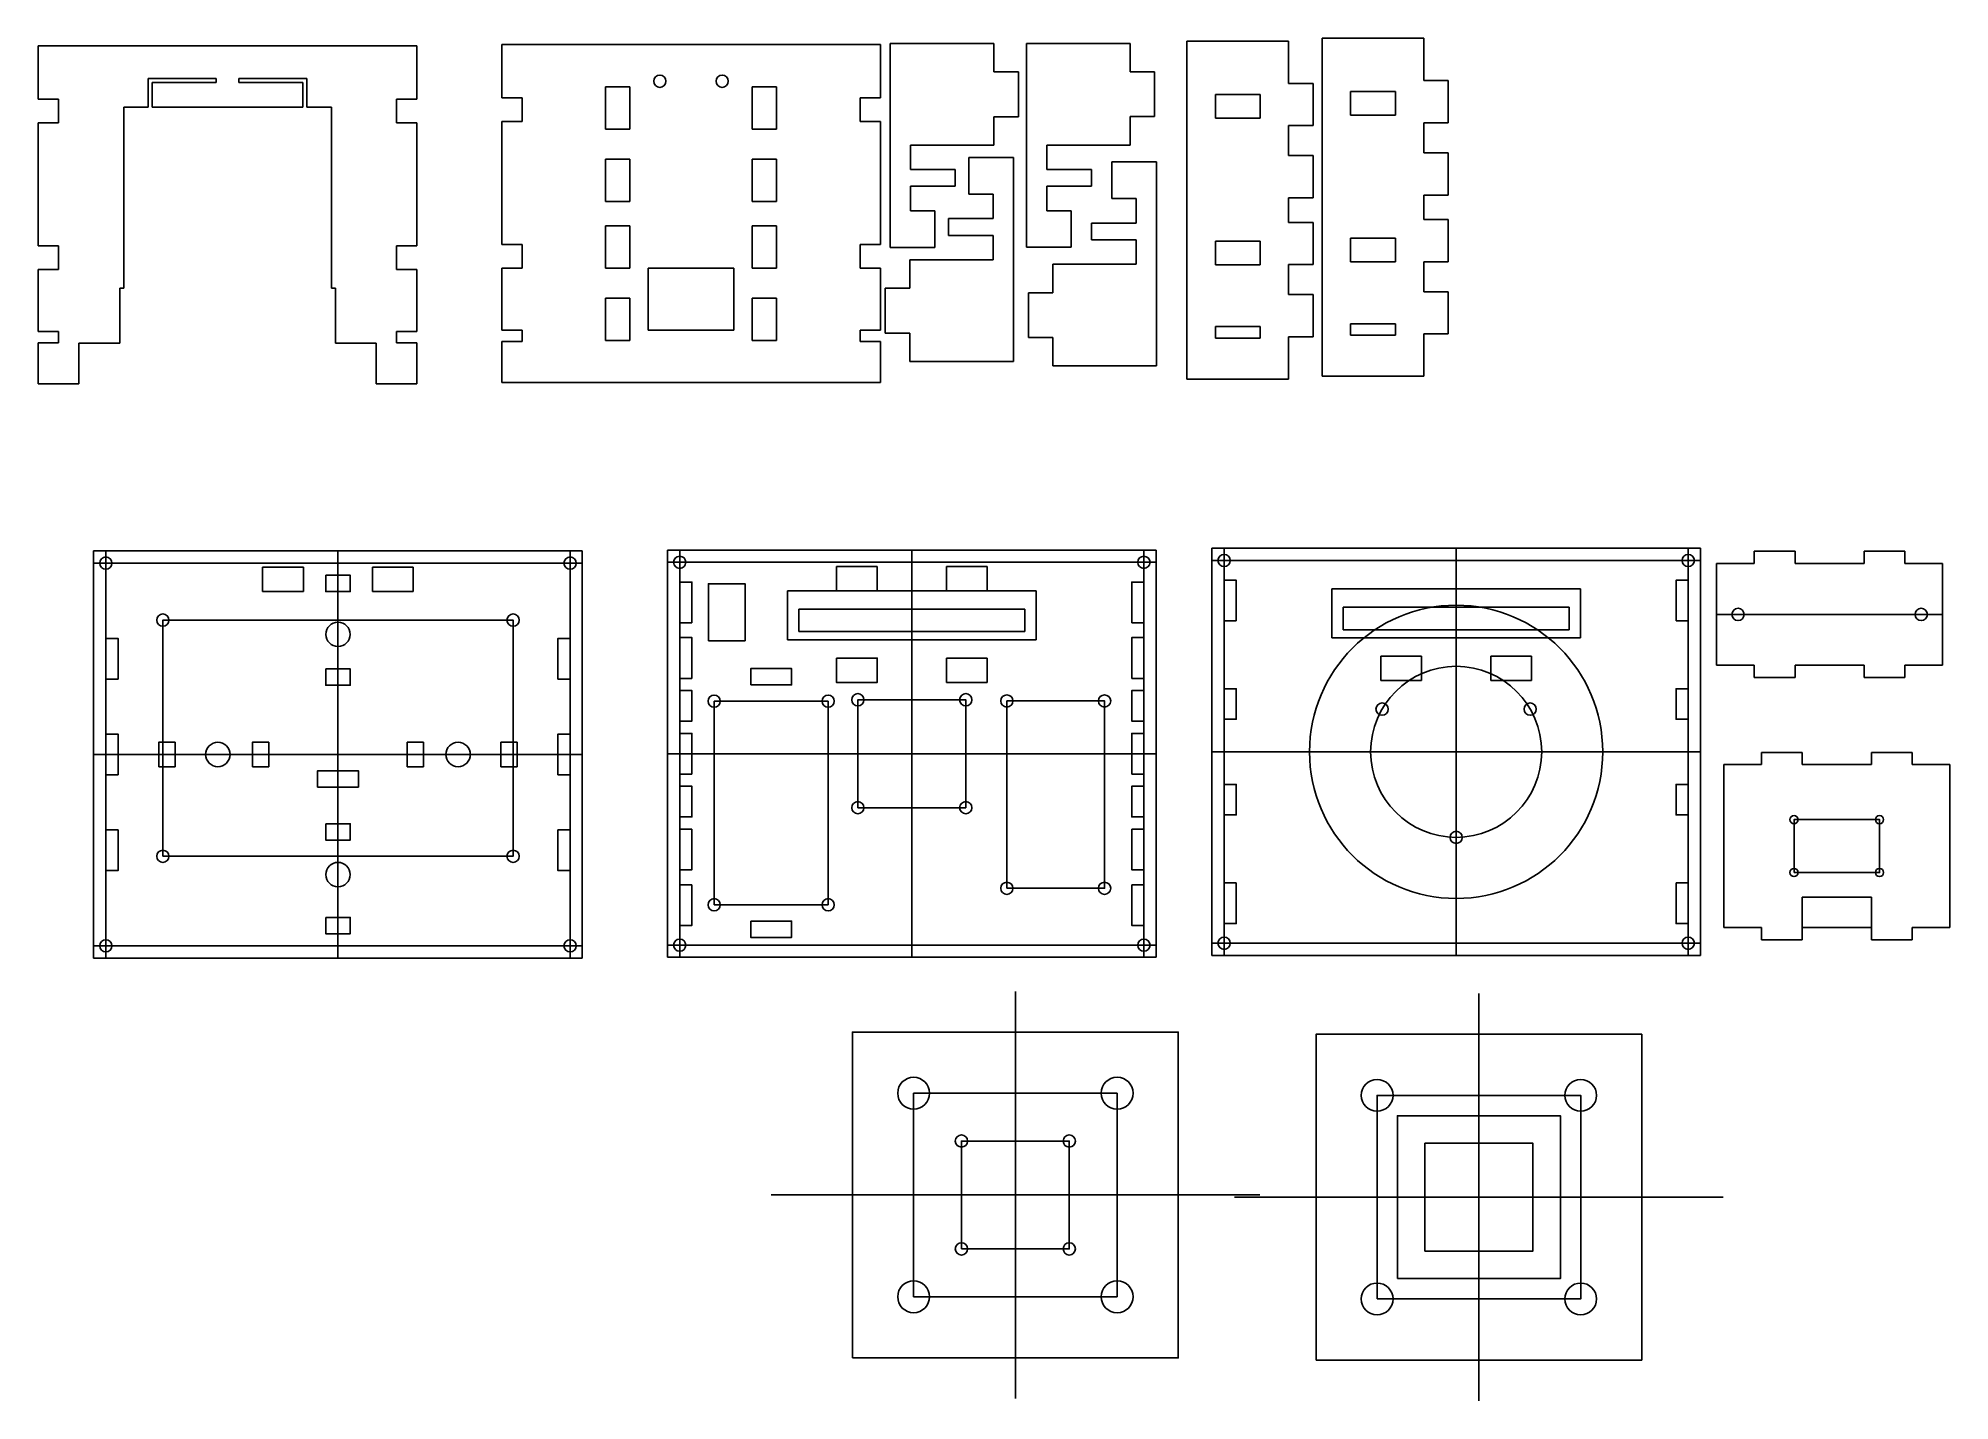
# Model space of a CAD drawing. Header units: inches. Extents: x -10 to 459, y -260 to 75.
import ezdxf

# ---------------------------------------------------------------- set-up
doc = ezdxf.new("R2010")
doc.units = ezdxf.units.IN
doc.header["$MEASUREMENT"] = 0

msp = doc.modelspace()

# ---------------------------------------------------------------- linework, layer by layer
for p, q in [((83, 73), (-10, 73)), ((-10, 59.9), (-10, 73)), ((83, 59.9), (83, 73)), ((196.81, 73.33), (103.81, 73.33)), ((103.81, 60.23), (103.81, 73.33)), ((196.81, 60.23), (196.81, 73.33)), ((199.21, 23.53), (199.21, 73.63)), ((204.21, 73.63), (199.21, 73.63)), ((224.71, 73.63), (204.21, 73.63)), ((224.71, 73.63), (224.71, 66.63)), ((232.66, 23.55), (232.66, 73.64)), ((237.66, 73.64), (232.66, 73.64)), ((258.16, 73.64), (237.66, 73.64)), ((258.16, 73.64), (258.16, 66.65)), ((272.07, -8.82), (272.07, 74.18)), ((272.07, 74.18), (290.07, 74.18)), ((290.07, 74.18), (297.07, 74.18)), ((297.07, 74.18), (297.07, 63.81)), ((305.28, -8.11), (305.28, 74.89)), ((305.28, 74.89), (323.28, 74.89)), ((323.28, 74.89), (330.28, 74.89)), ((330.28, 74.89), (330.28, 64.52)), ((230.71, 66.63), (224.71, 66.63)), ((230.71, 66.63), (230.71, 55.63)), ((264.16, 66.65), (258.16, 66.65)), ((264.16, 66.65), (264.16, 55.65)), ((17, 64), (17, 65)), ((17, 65), (33.7, 65)), ((17, 64), (17, 58)), ((18, 64), (18, 58)), ((18, 64), (33.7, 64)), ((33.7, 65), (33.7, 64)), ((56, 65), (39.3, 65)), ((39.3, 65), (39.3, 64)), ((55, 64), (39.3, 64)), ((55, 64), (55, 58)), ((56, 64), (56, 65)), ((56, 64), (56, 58)), ((56, 64), (56, 58)), ((129.31, 52.58), (129.31, 62.95)), ((129.31, 62.95), (135.31, 62.95)), ((135.31, 62.95), (135.31, 52.58)), ((171.31, 62.95), (165.31, 62.95)), ((165.31, 62.95), (165.31, 52.58)), ((171.31, 52.58), (171.31, 62.95)), ((279.07, 61.08), (290.07, 61.08)), ((279.07, 55.28), (279.07, 61.08)), ((290.07, 61.08), (290.07, 55.28)), ((303.07, 63.81), (297.07, 63.81)), ((303.07, 53.43), (303.07, 63.81)), ((312.28, 61.79), (323.28, 61.79)), ((312.28, 55.99), (312.28, 61.79)), ((323.28, 61.79), (323.28, 55.99)), ((336.28, 64.52), (330.28, 64.52)), ((336.28, 54.14), (336.28, 64.52)), ((-10, 59.9), (-5, 59.9)), ((-5, 54.1), (-5, 59.9)), ((11, 58), (11, 13.5)), ((17, 58), (11, 58)), ((55, 58), (18, 58)), ((62, 58), (56, 58)), ((62, 13.5), (62, 58)), ((78, 54.1), (78, 59.9)), ((83, 59.9), (78, 59.9)), ((103.81, 60.23), (108.81, 60.23)), ((108.81, 54.43), (108.81, 60.23)), ((191.81, 54.43), (191.81, 60.23)), ((196.81, 60.23), (191.81, 60.23)), ((-10, 23.9), (-10, 54.1)), ((-10, 54.1), (-5, 54.1)), ((83, 54.1), (78, 54.1)), ((83, 23.9), (83, 54.1)), ((103.81, 24.23), (103.81, 54.43)), ((103.81, 54.43), (108.81, 54.43)), ((129.31, 52.58), (135.31, 52.58)), ((171.31, 52.58), (165.31, 52.58)), ((196.81, 54.43), (191.81, 54.43)), ((196.81, 24.23), (196.81, 54.43)), ((230.71, 55.63), (224.71, 55.63)), ((224.71, 55.63), (224.71, 48.63)), ((258.16, 55.65), (258.16, 48.65)), ((264.16, 55.65), (258.16, 55.65)), ((279.07, 55.28), (290.07, 55.28)), ((284.57, 55.28), (279.57, 55.28)), ((284.57, 55.28), (289.57, 55.28)), ((303.07, 53.43), (297.07, 53.43)), ((297.07, 53.43), (297.07, 46.06)), ((312.28, 55.99), (323.28, 55.99)), ((317.78, 55.99), (312.78, 55.99)), ((317.78, 55.99), (322.78, 55.99)), ((336.28, 54.14), (330.28, 54.14)), ((330.28, 54.14), (330.28, 46.77)), ((204.21, 48.63), (204.21, 42.63)), ((224.71, 48.63), (204.21, 48.63)), ((237.66, 48.65), (237.66, 42.65)), ((258.16, 48.65), (237.66, 48.65)), ((129.31, 45.2), (135.31, 45.2)), ((129.31, 45.2), (129.31, 34.83)), ((135.31, 45.2), (135.31, 34.83)), ((171.31, 45.2), (165.31, 45.2)), ((165.31, 45.2), (165.31, 34.83)), ((171.31, 45.2), (171.31, 34.83)), ((215.21, 42.63), (204.21, 42.63)), ((215.21, 38.53), (215.21, 42.63)), ((218.52, 36.59), (218.52, 45.59)), ((218.52, 45.59), (229.52, 45.59)), ((229.52, 45.59), (229.52, -4.51)), ((248.66, 42.65), (237.66, 42.65)), ((248.66, 38.55), (248.66, 42.65)), ((253.65, 35.51), (253.65, 44.51)), ((253.65, 44.51), (264.65, 44.51)), ((264.65, 44.51), (264.65, -5.59)), ((303.07, 46.06), (297.07, 46.06)), ((303.07, 46.06), (303.07, 35.68)), ((336.28, 46.77), (330.28, 46.77)), ((336.28, 46.77), (336.28, 36.39)), ((204.21, 38.53), (204.21, 32.53)), ((215.21, 38.53), (204.21, 38.53)), ((215.21, 38.53), (215.21, 38.53)), ((237.66, 38.55), (237.66, 32.55)), ((248.66, 38.55), (237.66, 38.55)), ((248.66, 38.55), (248.66, 38.55)), ((135.31, 34.83), (129.31, 34.83)), ((165.31, 34.83), (171.31, 34.83)), ((224.52, 36.59), (218.52, 36.59)), ((224.52, 30.59), (224.52, 36.59)), ((259.65, 35.51), (253.65, 35.51)), ((259.65, 29.51), (259.65, 35.51)), ((297.07, 35.68), (303.07, 35.68)), ((297.07, 35.68), (297.07, 29.68)), ((330.28, 36.39), (336.28, 36.39)), ((330.28, 36.39), (330.28, 30.39)), ((135.31, 28.83), (129.31, 28.83)), ((129.31, 18.45), (129.31, 28.83)), ((135.31, 28.83), (135.31, 18.45)), ((165.31, 28.83), (171.31, 28.83)), ((165.31, 28.83), (165.31, 18.45)), ((171.31, 18.45), (171.31, 28.83)), ((204.21, 32.53), (210.21, 32.53)), ((210.21, 32.53), (210.21, 23.53)), ((213.52, 30.59), (213.52, 30.59)), ((213.52, 30.59), (213.52, 26.49)), ((213.52, 30.59), (224.52, 30.59)), ((237.66, 32.55), (243.66, 32.55)), ((243.66, 32.55), (243.66, 23.55)), ((248.65, 29.51), (248.65, 25.41)), ((248.65, 29.51), (259.65, 29.51)), ((297.07, 29.68), (303.07, 29.68)), ((303.07, 19.31), (303.07, 29.68)), ((330.28, 30.39), (336.28, 30.39)), ((336.28, 20.02), (336.28, 30.39)), ((-10, 23.9), (-5, 23.9)), ((-5, 18.1), (-5, 23.9)), ((78, 18.1), (78, 23.9)), ((83, 23.9), (78, 23.9)), ((103.81, 24.23), (108.81, 24.23)), ((108.81, 18.43), (108.81, 24.23)), ((191.81, 18.43), (191.81, 24.23)), ((196.81, 24.23), (191.81, 24.23)), ((210.21, 23.53), (199.21, 23.53)), ((213.52, 26.49), (224.52, 26.49)), ((224.52, 20.49), (224.52, 26.49)), ((243.66, 23.55), (232.66, 23.55)), ((248.65, 25.41), (259.65, 25.41)), ((259.65, 19.41), (259.65, 25.41)), ((279.07, 25.08), (290.07, 25.08)), ((279.07, 25.08), (279.07, 19.28)), ((284.57, 25.08), (279.57, 25.08)), ((284.57, 25.08), (289.57, 25.08)), ((290.07, 25.08), (290.07, 19.28)), ((312.28, 25.79), (323.28, 25.79)), ((312.28, 25.79), (312.28, 19.99)), ((317.78, 25.79), (312.78, 25.79)), ((317.78, 25.79), (322.78, 25.79)), ((323.28, 25.79), (323.28, 19.99)), ((204.02, 13.49), (204.02, 20.49)), ((204.02, 20.49), (224.52, 20.49)), ((239.15, 12.41), (239.15, 19.41)), ((239.15, 19.41), (259.65, 19.41)), ((279.07, 19.28), (290.07, 19.28)), ((284.57, 19.28), (279.57, 19.28)), ((284.57, 19.28), (289.57, 19.28)), ((303.07, 19.31), (297.07, 19.31)), ((297.07, 19.31), (297.07, 11.93)), ((312.28, 19.99), (323.28, 19.99)), ((317.78, 19.99), (312.78, 19.99)), ((317.78, 19.99), (322.78, 19.99)), ((336.28, 20.02), (330.28, 20.02)), ((330.28, 20.02), (330.28, 12.64)), ((-10, 2.9), (-10, 18.1)), ((-10, 18.1), (-5, 18.1)), ((83, 18.1), (78, 18.1)), ((83, 2.9), (83, 18.1)), ((103.81, 3.23), (103.81, 18.43)), ((103.81, 18.43), (108.81, 18.43)), ((129.31, 18.45), (135.31, 18.45)), ((139.81, 18.43), (160.81, 18.43)), ((139.81, 18.43), (139.81, 3.23)), ((160.81, 3.23), (160.81, 18.43)), ((171.31, 18.45), (165.31, 18.45)), ((196.81, 18.43), (191.81, 18.43)), ((196.81, 3.23), (196.81, 18.43)), ((10, 13.5), (10, 0)), ((10, 13.5), (11, 13.5)), ((63, 13.5), (62, 13.5)), ((63, 13.5), (63, 0)), ((129.31, 11.08), (135.31, 11.08)), ((129.31, 11.08), (129.31, 0.7)), ((135.31, 11.08), (135.31, 0.7)), ((171.31, 11.08), (165.31, 11.08)), ((165.31, 11.08), (165.31, 0.7)), ((171.31, 11.08), (171.31, 0.7)), ((198.02, 2.49), (198.02, 13.49)), ((198.02, 13.49), (204.02, 13.49)), ((233.15, 1.41), (233.15, 12.41)), ((233.15, 12.41), (239.15, 12.41)), ((303.07, 11.93), (297.07, 11.93)), ((303.07, 11.93), (303.07, 1.56)), ((336.28, 12.64), (330.28, 12.64)), ((336.28, 12.64), (336.28, 2.27)), ((312.28, 4.79), (323.28, 4.79)), ((312.28, 4.79), (312.28, 1.99)), ((317.78, 4.79), (312.78, 4.79)), ((317.78, 4.79), (322.78, 4.79)), ((323.28, 4.79), (323.28, 1.99)), ((-10, 2.9), (-5, 2.9)), ((-10, 0), (-10, 0.1)), ((-10, 0.1), (-5, 0.1)), ((-10, -10), (-10, 0)), ((-5, 0.1), (-5, 2.9)), ((0, 0), (0, -10)), ((0, 0), (10, 0)), ((63, 0), (73, 0)), ((63, 0), (73, 0)), ((73, -10), (73, 0)), ((78, 0.1), (78, 2.9)), ((83, 2.9), (78, 2.9)), ((83, 0.1), (78, 0.1)), ((83, 0), (83, 0.1)), ((83, -10), (83, 0)), ((103.81, 3.23), (108.81, 3.23)), ((103.81, 0.33), (103.81, 0.43)), ((103.81, 0.43), (108.81, 0.43)), ((103.81, -9.67), (103.81, 0.33)), ((108.81, 0.43), (108.81, 3.23)), ((129.31, 0.7), (135.31, 0.7)), ((139.81, 3.23), (160.81, 3.23)), ((171.31, 0.7), (165.31, 0.7)), ((191.81, 0.43), (191.81, 3.23)), ((196.81, 3.23), (191.81, 3.23)), ((196.81, 0.43), (191.81, 0.43)), ((196.81, 0.33), (196.81, 0.43)), ((196.81, -9.67), (196.81, 0.33)), ((198.02, 2.49), (204.02, 2.49)), ((204.02, -4.51), (204.02, 2.49)), ((233.15, 1.41), (239.15, 1.41)), ((239.15, -5.59), (239.15, 1.41)), ((279.07, 4.08), (290.07, 4.08)), ((279.07, 4.08), (279.07, 1.28)), ((279.07, 1.28), (290.07, 1.28)), ((284.57, 4.08), (279.57, 4.08)), ((284.57, 4.08), (289.57, 4.08)), ((290.07, 4.08), (290.07, 1.28)), ((303.07, 1.56), (297.07, 1.56)), ((297.07, 1.56), (297.07, -8.82)), ((312.28, 1.99), (323.28, 1.99)), ((336.28, 2.27), (330.28, 2.27)), ((330.28, 2.27), (330.28, -8.11)), ((204.02, -4.51), (224.52, -4.51)), ((224.52, -4.51), (229.52, -4.51)), ((239.15, -5.59), (259.65, -5.59)), ((259.65, -5.59), (264.65, -5.59)), ((272.07, -8.82), (297.07, -8.82)), ((305.28, -8.11), (330.28, -8.11)), ((-10, -10), (0, -10)), ((73, -10), (83, -10)), ((103.81, -9.67), (196.81, -9.67)), ((123.61, -50.99), (3.61, -50.99)), ((3.61, -50.99), (3.61, -150.99)), ((123.61, -150.99), (123.61, -50.99)), ((264.53, -50.8), (144.53, -50.8)), ((144.53, -50.8), (144.53, -150.8)), ((264.53, -150.8), (264.53, -50.8)), ((398.21, -50.34), (278.21, -50.34)), ((278.21, -50.34), (278.21, -150.34)), ((398.21, -150.34), (398.21, -50.34)), ((411.43, -54.09), (411.43, -51.09)), ((411.43, -51.09), (421.43, -51.09)), ((421.43, -51.09), (421.43, -54.09)), ((438.43, -51.09), (438.43, -54.09)), ((448.43, -51.09), (438.43, -51.09)), ((448.43, -54.09), (448.43, -51.09)), ((45.11, -54.99), (45.11, -60.99)), ((55.11, -54.99), (45.11, -54.99)), ((55.11, -60.99), (55.11, -54.99)), ((72.11, -60.99), (72.11, -54.99)), ((82.11, -54.99), (72.11, -54.99)), ((82.11, -60.99), (82.11, -54.99)), ((196.03, -54.8), (186.03, -54.8)), ((186.03, -54.8), (186.03, -60.8)), ((196.03, -60.8), (196.03, -54.8)), ((223.03, -54.8), (213.03, -54.8)), ((213.03, -60.8), (213.03, -54.8)), ((223.03, -60.8), (223.03, -54.8)), ((402.18, -79.09), (402.18, -54.09)), ((402.18, -54.09), (411.43, -54.09)), ((421.43, -54.09), (438.43, -54.09)), ((448.43, -54.09), (457.68, -54.09)), ((457.68, -79.09), (457.68, -54.09)), ((45.11, -60.99), (55.11, -60.99)), ((72.11, -60.99), (82.11, -60.99)), ((186.03, -60.8), (196.03, -60.8)), ((186.03, -60.8), (196.03, -60.8)), ((213.03, -60.8), (223.03, -60.8)), ((213.03, -60.8), (223.03, -60.8)), ((176.78, -65.3), (232.28, -65.3)), ((176.78, -65.3), (176.78, -70.8)), ((232.28, -65.3), (232.28, -70.8)), ((310.46, -64.84), (365.96, -64.84)), ((310.46, -64.84), (310.46, -70.34)), ((365.96, -64.84), (365.96, -70.34)), ((310.46, -70.34), (365.96, -70.34)), ((176.78, -70.8), (232.28, -70.8)), ((213.03, -77.3), (223.03, -77.3)), ((213.03, -83.3), (213.03, -77.3)), ((223.03, -77.3), (223.03, -83.3)), ((329.71, -76.84), (319.71, -76.84)), ((319.71, -76.84), (319.71, -82.84)), ((329.71, -82.84), (329.71, -76.84)), ((346.71, -76.84), (356.71, -76.84)), ((346.71, -82.84), (346.71, -76.84)), ((356.71, -76.84), (356.71, -82.84)), ((402.18, -79.09), (411.43, -79.09)), ((411.43, -79.09), (411.43, -82.09)), ((421.43, -82.09), (421.43, -79.09)), ((421.43, -79.09), (438.43, -79.09)), ((438.43, -82.09), (438.43, -79.09)), ((448.43, -79.09), (448.43, -82.09)), ((448.43, -79.09), (457.68, -79.09)), ((223.03, -83.3), (213.03, -83.3)), ((319.71, -82.84), (329.71, -82.84)), ((356.71, -82.84), (346.71, -82.84)), ((411.43, -82.09), (421.43, -82.09)), ((448.43, -82.09), (438.43, -82.09)), ((338.21, -100.34), (338.21, -100.34)), ((413.18, -103.48), (413.18, -100.48)), ((413.18, -100.48), (423.18, -100.48)), ((423.18, -100.48), (423.18, -103.48)), ((440.18, -100.48), (440.18, -103.48)), ((450.18, -100.48), (440.18, -100.48)), ((450.18, -103.48), (450.18, -100.48)), ((403.93, -103.48), (413.18, -103.48)), ((403.93, -103.48), (403.93, -143.48)), ((423.18, -103.48), (440.18, -103.48)), ((450.18, -103.48), (459.43, -103.48)), ((459.43, -103.48), (459.43, -143.48)), ((423.18, -143.48), (423.18, -136.06)), ((423.18, -136.06), (440.18, -136.06)), ((440.18, -136.06), (440.18, -143.48)), ((403.93, -143.48), (413.18, -143.48)), ((413.18, -143.48), (413.18, -146.48)), ((423.18, -146.48), (423.18, -143.48)), ((440.18, -146.48), (440.18, -143.48)), ((450.18, -143.48), (450.18, -146.48)), ((450.18, -143.48), (459.43, -143.48)), ((413.18, -146.48), (423.18, -146.48)), ((450.18, -146.48), (440.18, -146.48)), ((3.61, -150.99), (123.61, -150.99)), ((144.53, -150.8), (264.53, -150.8)), ((278.21, -150.34), (398.21, -150.34))]:
    msp.add_line(p, q)
at = {"color": 1}
for p, q in [((6.61, -50.99), (6.61, -150.99)), ((63.61, -50.99), (63.61, -150.99)), ((120.61, -150.99), (120.61, -50.99)), ((147.53, -50.8), (147.53, -150.8)), ((204.53, -50.8), (204.53, -150.8)), ((261.53, -150.8), (261.53, -50.8)), ((281.21, -50.34), (281.21, -150.34)), ((338.21, -50.34), (338.21, -150.34)), ((395.21, -150.34), (395.21, -50.34)), ((123.61, -53.99), (3.61, -53.99)), ((264.53, -53.8), (144.53, -53.8)), ((398.21, -53.34), (278.21, -53.34)), ((235.03, -60.8), (174.03, -60.8)), ((174.03, -60.8), (174.03, -72.8)), ((235.03, -72.8), (235.03, -60.8)), ((307.71, -60.34), (307.71, -72.34)), ((307.71, -60.34), (368.71, -60.34)), ((368.71, -72.34), (368.71, -60.34)), ((402.18, -66.59), (457.68, -66.59)), ((174.03, -72.8), (235.03, -72.8)), ((307.71, -72.34), (368.71, -72.34)), ((183.99, -87.89), (155.99, -87.89)), ((155.99, -87.89), (155.99, -137.89)), ((183.99, -137.89), (183.99, -87.89)), ((3.61, -100.99), (123.61, -100.99)), ((144.53, -100.8), (264.53, -100.8)), ((278.21, -100.34), (398.21, -100.34)), ((155.99, -137.89), (183.99, -137.89)), ((423.18, -143.48), (440.18, -143.48)), ((3.61, -147.99), (123.61, -147.99)), ((144.53, -147.8), (264.53, -147.8)), ((278.21, -147.34), (398.21, -147.34)), ((229.96, -159.16), (229.96, -259.16)), ((343.8, -159.69), (343.8, -259.69)), ((169.96, -209.16), (289.96, -209.16)), ((283.8, -209.69), (403.8, -209.69))]:
    msp.add_line(p, q, dxfattribs=at)
for points in [[(60.61, -56.99), (60.61, -60.99), (66.61, -60.99), (66.61, -56.99)], [(150.53, -68.65), (147.53, -68.65), (147.53, -58.65), (150.53, -58.65)], [(154.6, -73.05), (163.6, -73.05), (163.6, -59.05), (154.6, -59.05)], [(258.53, -68.65), (261.53, -68.65), (261.53, -58.65), (258.53, -58.65)], [(284.21, -68.19), (281.21, -68.19), (281.21, -58.19), (284.21, -58.19)], [(392.21, -68.19), (395.21, -68.19), (395.21, -58.19), (392.21, -58.19)], [(9.61, -82.49), (6.61, -82.49), (6.61, -72.49), (9.61, -72.49)], [(117.61, -82.49), (120.61, -82.49), (120.61, -72.49), (117.61, -72.49)], [(150.53, -82.3), (147.53, -82.3), (147.53, -72.3), (150.53, -72.3)], [(258.53, -82.3), (261.53, -82.3), (261.53, -72.3), (258.53, -72.3)], [(186.03, -77.3), (186.03, -83.3), (196.03, -83.3), (196.03, -77.3)], [(60.61, -79.99), (60.61, -83.99), (66.61, -83.99), (66.61, -79.99)], [(164.99, -83.89), (174.99, -83.89), (174.99, -79.89), (164.99, -79.89)], [(147.53, -85.3), (150.53, -85.3), (150.53, -92.8), (147.53, -92.8)], [(261.53, -85.3), (258.53, -85.3), (258.53, -92.8), (261.53, -92.8)], [(281.21, -84.84), (284.21, -84.84), (284.21, -92.34), (281.21, -92.34)], [(395.21, -84.84), (392.21, -84.84), (392.21, -92.34), (395.21, -92.34)], [(9.61, -105.99), (6.61, -105.99), (6.61, -95.99), (9.61, -95.99)], [(19.61, -103.99), (23.61, -103.99), (23.61, -97.99), (19.61, -97.99)], [(42.61, -103.99), (46.61, -103.99), (46.61, -97.99), (42.61, -97.99)], [(80.61, -103.99), (84.61, -103.99), (84.61, -97.99), (80.61, -97.99)], [(103.61, -103.99), (107.61, -103.99), (107.61, -97.99), (103.61, -97.99)], [(117.61, -105.99), (120.61, -105.99), (120.61, -95.99), (117.61, -95.99)], [(150.53, -105.8), (147.53, -105.8), (147.53, -95.8), (150.53, -95.8)], [(258.53, -105.8), (261.53, -105.8), (261.53, -95.8), (258.53, -95.8)], [(58.61, -108.99), (68.61, -108.99), (68.61, -104.99), (58.61, -104.99)], [(147.53, -116.3), (150.53, -116.3), (150.53, -108.8), (147.53, -108.8)], [(261.53, -116.3), (258.53, -116.3), (258.53, -108.8), (261.53, -108.8)], [(281.21, -115.84), (284.21, -115.84), (284.21, -108.34), (281.21, -108.34)], [(395.21, -115.84), (392.21, -115.84), (392.21, -108.34), (395.21, -108.34)], [(9.61, -119.49), (6.61, -119.49), (6.61, -129.49), (9.61, -129.49)], [(60.61, -117.99), (60.61, -121.99), (66.61, -121.99), (66.61, -117.99)], [(117.61, -119.49), (120.61, -119.49), (120.61, -129.49), (117.61, -129.49)], [(150.53, -119.3), (147.53, -119.3), (147.53, -129.3), (150.53, -129.3)], [(258.53, -119.3), (261.53, -119.3), (261.53, -129.3), (258.53, -129.3)], [(150.53, -132.96), (147.53, -132.96), (147.53, -142.96), (150.53, -142.96)], [(258.53, -132.96), (261.53, -132.96), (261.53, -142.96), (258.53, -142.96)], [(284.21, -132.5), (281.21, -132.5), (281.21, -142.5), (284.21, -142.5)], [(392.21, -132.5), (395.21, -132.5), (395.21, -142.5), (392.21, -142.5)], [(60.61, -140.99), (60.61, -144.99), (66.61, -144.99), (66.61, -140.99)], [(164.99, -141.89), (174.99, -141.89), (174.99, -145.89), (164.99, -145.89)], [(189.96, -249.16), (269.96, -249.16), (269.96, -169.16), (189.96, -169.16)], [(303.8, -249.69), (383.8, -249.69), (383.8, -169.69), (303.8, -169.69)], [(323.8, -229.69), (363.8, -229.69), (363.8, -189.69), (323.8, -189.69)]]:
    msp.add_lwpolyline(points, close=True)
for points in [[(20.61, -125.99), (106.61, -125.99), (106.61, -67.99), (20.61, -67.99)], [(191.28, -114.05), (217.78, -114.05), (217.78, -87.55), (191.28, -87.55)], [(227.88, -133.85), (251.88, -133.85), (251.88, -87.85), (227.88, -87.85)], [(421.18, -129.98), (442.18, -129.98), (442.18, -116.98), (421.18, -116.98)], [(204.96, -234.16), (254.96, -234.16), (254.96, -184.16), (204.96, -184.16)], [(318.8, -234.69), (368.8, -234.69), (368.8, -184.69), (318.8, -184.69)], [(216.71, -222.41), (243.21, -222.41), (243.21, -195.91), (216.71, -195.91)], [(330.55, -222.94), (357.05, -222.94), (357.05, -196.44), (330.55, -196.44)]]:
    msp.add_lwpolyline(points, close=True, dxfattribs=at)
for centre, radius in [((142.66, 64.33), 1.5), ((157.96, 64.33), 1.5), ((6.61, -53.99), 1.5), ((120.61, -53.99), 1.5), ((147.53, -53.8), 1.5), ((261.53, -53.8), 1.5), ((281.21, -53.34), 1.5), ((395.21, -53.34), 1.5), ((407.43, -66.59), 1.5), ((452.43, -66.59), 1.5), ((20.61, -67.99), 1.5), ((63.61, -71.49), 3), ((106.61, -67.99), 1.5), ((155.99, -87.89), 1.5), ((183.99, -87.89), 1.5), ((191.28, -87.55), 1.5), ((217.78, -87.55), 1.5), ((227.88, -87.85), 1.5), ((251.88, -87.85), 1.5), ((320.02, -89.84), 1.5), ((356.39, -89.84), 1.5), ((34.11, -100.99), 3), ((93.11, -100.99), 3), ((191.28, -114.05), 1.5), ((217.78, -114.05), 1.5), ((421.18, -116.98), 1), ((442.18, -116.98), 1), ((338.21, -121.34), 1.5), ((20.61, -125.99), 1.5), ((106.61, -125.99), 1.5), ((63.61, -130.49), 3), ((421.18, -129.98), 1), ((442.18, -129.98), 1), ((227.88, -133.85), 1.5), ((251.88, -133.85), 1.5), ((155.99, -137.89), 1.5), ((183.99, -137.89), 1.5), ((6.61, -147.99), 1.5), ((120.61, -147.99), 1.5), ((147.53, -147.8), 1.5), ((261.53, -147.8), 1.5), ((281.21, -147.34), 1.5), ((395.21, -147.34), 1.5), ((204.96, -184.16), 3.9), ((254.96, -184.16), 3.9), ((318.8, -184.69), 3.9), ((368.8, -184.69), 3.9), ((216.71, -195.91), 1.5), ((243.21, -195.91), 1.5), ((216.71, -222.41), 1.5), ((243.21, -222.41), 1.5), ((204.96, -234.16), 3.9), ((254.96, -234.16), 3.9), ((318.8, -234.69), 3.9), ((368.8, -234.69), 3.9)]:
    msp.add_circle(centre, radius)
for radius in [36, 21]:
    msp.add_circle((338.21, -100.34), radius, dxfattribs=at)

doc.saveas('drawing.dxf')
